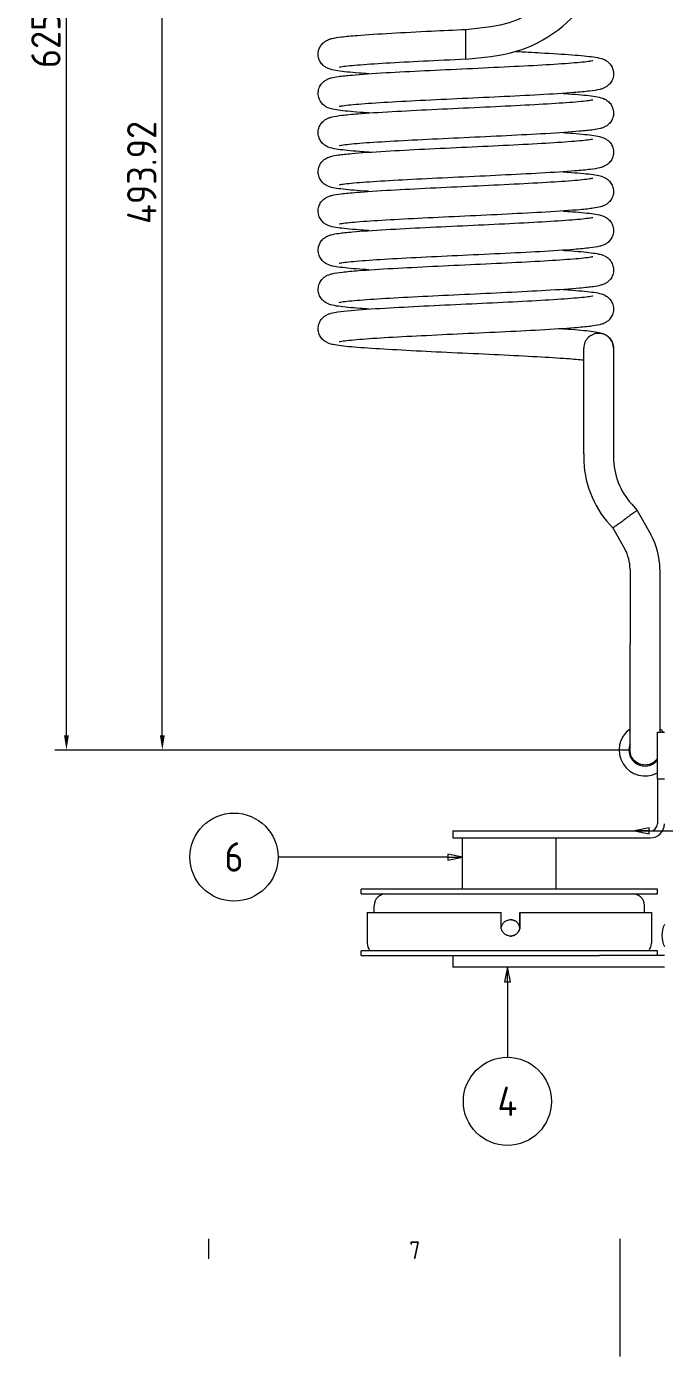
# Model space of a CAD drawing. Header units: millimetres. Extents: x 0 to 2102, y 0 to 1485.
# Drawn here: x 799 to 1070, y 0 to 566 of the extents above; entities that cross this region are included whole.
import ezdxf

# ---------------------------------------------------------------- set-up
doc = ezdxf.new("R2010")
doc.units = ezdxf.units.MM
doc.header["$LTSCALE"] = 2.5
doc.layers.get('0').update_dxf_attribs({"color": 3, "lineweight": 5})
for name, color, linetype, lineweight in [('가시적인 것(ISO)', 3, 'Continuous', 5), ('가시적인 좁은 것(ISO)', 3, 'Continuous', 5), ('경계(ISO)', 7, 'Continuous', 5), ('기호(ISO)', 5, 'Continuous', 5), ('치수(ISO)', 2, 'Continuous', 5)]:
    doc.layers.add(name, color=color, linetype=linetype, lineweight=lineweight)
doc.styles.add('문자 텍스트_PSTEK_POSCO', font='isocp.shx')
doc.styles.add('부품번호텍스트_PSTEK_POSCO', font='isocp.shx')
doc.styles.add('치수 텍스트_PSTEK_POSCO', font='isocp.shx')
doc.dimstyles.new('치수_PSTEK_POSCO', dxfattribs={"dimscale": 2.5, "dimtxt": 5, "dimasz": 2.5, "dimexe": 2, "dimexo": 2.5, "dimgap": 1, "dimtad": 1, "dimrnd": 1e-08, "dimdsep": 46, "dimtxsty": '치수 텍스트_PSTEK_POSCO', "dimcen": 0.09, "dimdle": 10, "dimclrd": 7, "dimclre": 7, "dimclrt": 2, "dimadec": 1, "dimazin": 2, "dimtfac": 1, "dimtmove": 0, "dimatfit": 3, "dimfxl": 0, "dimtolj": 1, "dimlwd": -1, "dimlwe": -1, "dimarcsym": 0})

# ---------------------------------------------------------------- blocks, each defined once
blk = doc.blocks.new('경계 Default Border')
at = {"layer": '경계(ISO)'}
blk.add_line((350.42, 20), (350.42, 16.6), dxfattribs=at)
at = {"layer": '경계(ISO)', "flags": 128}
blk.add_lwpolyline([(420.5, 0), (420.5, 20)], dxfattribs=at)
at = {"layer": '경계(ISO)', "color": 2, "insert": (384.6, 16.59), "char_height": 3, "attachment_point": 7, "style": '문자 텍스트_PSTEK_POSCO'}
blk.add_mtext('7', dxfattribs=at)
blk = doc.blocks.new('*D29')
at = {"layer": 'Defpoints', "color": 0}
for p in [(856.38, 752.09), (969.57, 752.09), (1061.79, 258.17)]:
    blk.add_point(p, dxfattribs=at)
at = {"layer": '치수(ISO)', "color": 7}
for p, q in [((963.32, 752.09), (851.38, 752.09)), ((856.38, 264.42), (856.38, 745.84)), ((1055.54, 258.17), (851.38, 258.17))]:
    blk.add_line(p, q, dxfattribs=at)
for points in [[(855.34, 745.84), (857.42, 745.84), (856.38, 752.09)], [(855.34, 264.42), (857.42, 264.42), (856.38, 258.17)]]:
    blk.add_solid(points, dxfattribs=at)
at = {"layer": '치수(ISO)', "color": 2, "insert": (847.63, 482.21), "char_height": 12.5, "attachment_point": 4, "rotation": 90, "style": '치수 텍스트_PSTEK_POSCO'}
blk.add_mtext('\\A1;493.92', dxfattribs=at)
blk = doc.blocks.new('품번기호6')
at = {"layer": '기호(ISO)', "color": 7}
for p, q in [((401.3, 66.31), (400.8, 63.81)), ((401.3, 63.81), (401.3, 66.31)), ((401.8, 63.81), (401.3, 66.31)), ((400.8, 63.81), (401.8, 63.81)), ((401.3, 63.81), (401.3, 50.94))]:
    blk.add_line(p, q, dxfattribs=at)
at = {"layer": '기호(ISO)', "color": 7, "flags": 128}
blk.add_lwpolyline([(401.8, 63.81), (401.3, 66.31)], dxfattribs=at)
at = {"layer": '기호(ISO)'}
blk.add_circle((401.3, 43.44), 7.5, dxfattribs=at)
at = {"layer": '기호(ISO)', "color": 7}
blk.add_solid([(401.8, 63.81), (401.3, 66.31), (400.8, 63.81), (401.8, 63.81)], dxfattribs=at)
at = {"layer": '기호(ISO)', "color": 7, "insert": (401.3, 43.44), "char_height": 5, "attachment_point": 5, "style": '부품번호텍스트_PSTEK_POSCO'}
blk.add_mtext('4', dxfattribs=at)
blk = doc.blocks.new('품번기호8')
at = {"layer": '기호(ISO)', "color": 7}
for p, q in [((391.13, 85.04), (362.25, 85.04)), ((393.63, 85.04), (391.13, 85.54)), ((391.13, 85.54), (391.13, 84.54)), ((391.13, 85.04), (393.63, 85.04)), ((391.13, 84.54), (393.63, 85.04))]:
    blk.add_line(p, q, dxfattribs=at)
at = {"layer": '기호(ISO)', "color": 7, "flags": 128}
blk.add_lwpolyline([(391.13, 84.54), (393.63, 85.04)], dxfattribs=at)
at = {"layer": '기호(ISO)'}
blk.add_circle((354.75, 85.04), 7.5, dxfattribs=at)
at = {"layer": '기호(ISO)', "color": 7}
blk.add_solid([(391.13, 84.54), (393.63, 85.04), (391.13, 85.54), (391.13, 84.54)], dxfattribs=at)
at = {"layer": '기호(ISO)', "color": 7, "insert": (354.75, 85.07), "char_height": 5, "attachment_point": 5, "style": '부품번호텍스트_PSTEK_POSCO'}
blk.add_mtext('6', dxfattribs=at)
blk = doc.blocks.new('품번기호9')
at = {"layer": '기호(ISO)', "color": 7}
for p, q in [((425.41, 90.01), (422.91, 89.51)), ((425.41, 89.51), (422.91, 89.51)), ((422.91, 89.51), (425.41, 89.01)), ((425.41, 89.01), (425.41, 90.01)), ((425.41, 89.51), (456.49, 89.51))]:
    blk.add_line(p, q, dxfattribs=at)
at = {"layer": '기호(ISO)', "color": 7, "flags": 128}
blk.add_lwpolyline([(425.41, 90.01), (422.91, 89.51)], dxfattribs=at)
at = {"layer": '기호(ISO)'}
blk.add_circle((463.99, 89.51), 7.5, dxfattribs=at)
at = {"layer": '기호(ISO)', "color": 7}
blk.add_solid([(425.41, 90.01), (422.91, 89.51), (425.41, 89.01), (425.41, 90.01)], dxfattribs=at)
at = {"layer": '기호(ISO)', "color": 7, "insert": (463.99, 89.51), "char_height": 5, "attachment_point": 5, "style": '부품번호텍스트_PSTEK_POSCO'}
blk.add_mtext('7', dxfattribs=at)
blk = doc.blocks.new('*D48')
at = {"layer": 'Defpoints', "color": 0}
for p in [(815.57, 884.09), (1029.57, 884.09), (1061.8, 258.17)]:
    blk.add_point(p, dxfattribs=at)
at = {"layer": '치수(ISO)', "color": 7}
for p, q in [((1023.32, 884.09), (810.57, 884.09)), ((815.57, 264.42), (815.57, 877.84)), ((1055.55, 258.17), (810.57, 258.17))]:
    blk.add_line(p, q, dxfattribs=at)
for points in [[(814.53, 877.84), (816.61, 877.84), (815.57, 884.09)], [(814.53, 264.42), (816.61, 264.42), (815.57, 258.17)]]:
    blk.add_solid(points, dxfattribs=at)
at = {"layer": '치수(ISO)', "color": 2, "insert": (806.82, 548.6), "char_height": 12.5, "attachment_point": 4, "rotation": 90, "style": '치수 텍스트_PSTEK_POSCO'}
blk.add_mtext('\\A1;625.93', dxfattribs=at)

msp = doc.modelspace()

# ---------------------------------------------------------------- linework, layer by layer
at = {"layer": '가시적인 것(ISO)'}
for p, q in [((985.5672, 565.0408), (996.2041, 566.2477)), ((985.5672, 558.6908), (985.5672, 565.0408)), ((985.5672, 552.3408), (985.5672, 558.6908)), ((985.5672, 552.3408), (996.2041, 553.5477)), ((1035.7172, 384.2658), (1035.7172, 429.2658)), ((1048.4172, 429.2658), (1048.4172, 384.2658)), ((1035.7172, 384.2658), (1035.7172, 382.9358)), ((1048.4172, 384.2658), (1048.4172, 382.9358)), ((1056.1465, 362.8357), (1058.4726, 360.2584)), ((1058.4726, 360.2584), (1064.2887, 349.9271)), ((1046.7185, 354.3267), (1048.0986, 352.7976)), ((1048.0986, 352.7976), (1053.2219, 343.6969)), ((1055.4466, 335.2102), (1055.4466, 303.1658)), ((1068.1466, 335.2102), (1068.1466, 303.1658)), ((1055.4466, 258.1658), (1055.4466, 303.1658)), ((1068.1466, 303.1658), (1068.1466, 265.7648)), ((1067.0668, 265.7648), (1070.0668, 265.7648)), ((1067.0668, 245.7648), (1067.0668, 265.7648)), ((1070.0668, 245.7648), (1067.0668, 245.7648)), ((1067.0668, 245.7648), (1067.0668, 226.7648)), ((980.0668, 223.7648), (1064.0668, 223.7648)), ((980.0668, 223.7648), (980.0668, 220.7648)), ((980.0668, 220.7648), (1064.0668, 220.7648)), ((984.0668, 198.9867), (984.0668, 220.7648)), ((1024.0668, 198.9867), (1024.0668, 220.7648)), ((1067.0668, 198.9867), (941.0668, 198.9867)), ((941.0668, 196.9867), (941.0668, 198.9867)), ((1067.0668, 196.9867), (1067.0668, 198.9867)), ((941.0668, 196.9867), (1067.0668, 196.9867)), ((943.5668, 188.9867), (1000.5783, 188.9867)), ((943.5668, 188.9867), (943.5668, 175.9867)), ((946.5668, 188.9867), (946.5668, 191.9867)), ((1000.5783, 182.9867), (1000.5783, 188.9867)), ((1008.5611, 182.9867), (1008.5611, 188.9867)), ((1008.5611, 188.9867), (1008.578, 188.9867)), ((1008.578, 188.9867), (1008.578, 182.9867)), ((1008.578, 188.9867), (1064.5668, 188.9867)), ((1061.5668, 188.9867), (1061.5668, 191.9867)), ((1064.5668, 188.9867), (1064.5668, 175.9867)), ((1067.0668, 172.7648), (941.0668, 172.7648)), ((941.0668, 170.7648), (941.0668, 172.7648)), ((941.0668, 170.7648), (1042.3944, 170.7648)), ((980.0668, 170.7648), (980.0668, 165.7648)), ((1070.0668, 170.7648), (1042.3944, 170.7648)), ((1067.0668, 170.7648), (1067.0668, 172.7648)), ((1070.0668, 165.7648), (980.0668, 165.7648))]:
    msp.add_line(p, q, dxfattribs=at)
for centre, radius, start, end in [((990.5672, 609.579), 43.6963, 277.411947, 0.938736), ((990.5672, 609.579), 56.3141, 275.744821, 359.27161), ((1078.4172, 382.9358), 42.7, 180, 222.067373), ((1078.4172, 382.9358), 30, 180, 222.067373), ((1038.1466, 335.2102), 30, 0, 29.377723), ((1038.1466, 335.2102), 17.3, 0, 29.377723), ((1061.7925, 258.1679), 11, 125.232909, 298.651843), ((1061.7925, 258.1679), 11, 43.679907, 54.715004), ((1064.0668, 226.7648), 6, 270, 0), ((1064.0668, 226.7648), 3, 270, 0), ((951.5668, 191.9867), 5, 90, 180), ((1056.5668, 191.9867), 5, 0, 90), ((1080.0211, 179.2648), 11, 154.813892, 205.186108), ((948.5668, 175.9867), 5, 180, 220.118205), ((1059.5668, 175.9867), 5, 319.881795, 0)]:
    msp.add_arc(centre, radius, start, end, dxfattribs=at)
for points, knots in [([(944.2098, 546.1658), (942.7627, 546.2645), (941.3974, 546.3633), (936.3519, 546.755), (933.3508, 547.0462), (929.9011, 547.5526), (928.9498, 547.7071), (927.2822, 548.2263), (926.6482, 548.434), (925.3947, 549.2343), (924.9377, 549.5863), (924.0809, 550.492), (923.677, 551.0536), (923.0738, 552.2916), (922.8634, 552.9781), (922.677, 554.4018), (922.708, 555.1567), (923.013, 556.5819), (923.2915, 557.2687), (924.0053, 558.453), (924.4471, 558.9643), (925.3077, 559.741), (925.7294, 560.0253), (926.5009, 560.4672), (926.851, 560.6213), (927.6727, 560.9425), (928.0956, 561.0619), (929.7638, 561.4815), (931.0387, 561.6663), (934.5271, 562.0905), (936.7734, 562.3029), (943.4081, 562.8325), (948.4048, 563.1525), (959.1259, 563.7576), (964.8893, 564.0509), (975.6244, 564.5732), (980.6184, 564.808), (985.5672, 565.0408)], [272.59363718, 272.59363718, 272.59363718, 272.59363718, 273.21638801, 273.21638801, 275.06561937, 275.06561937, 276.08009072, 276.08009072, 276.57081721, 276.57081721, 276.80577999, 276.80577999, 277.03948939, 277.03948939, 277.26860886, 277.26860886, 277.5063779, 277.5063779, 277.74445385, 277.74445385, 277.98061729, 277.98061729, 278.20669567, 278.20669567, 278.45247163, 278.45247163, 278.85515648, 278.85515648, 280.06163897, 280.06163897, 281.38913862, 281.38913862, 283.39854819, 283.39854819, 285.24642623, 285.24642623, 286.7327276, 286.7327276, 286.7327276, 286.7327276]), ([(1006.8361, 555.6661), (1010.5326, 555.4788), (1014.0856, 555.291), (1022.4193, 554.8191), (1026.9717, 554.5299), (1034.5329, 553.9491), (1037.5774, 553.6575), (1041.1088, 553.1515), (1042.0939, 552.9937), (1043.7992, 552.4761), (1044.4588, 552.2701), (1045.7734, 551.4235), (1046.2421, 551.0574), (1047.1013, 550.1283), (1047.4975, 549.5628), (1048.0869, 548.3173), (1048.2897, 547.6257), (1048.4584, 546.1972), (1048.4177, 545.4427), (1048.0949, 544.0225), (1047.8082, 543.3404), (1047.0832, 542.1691), (1046.6384, 541.6661), (1045.7787, 540.905), (1045.3605, 540.628), (1044.592, 540.1943), (1044.2424, 540.0428), (1043.4113, 539.7225), (1042.9805, 539.6032), (1041.2688, 539.1811), (1039.9374, 538.9916), (1036.3314, 538.5633), (1034.0416, 538.3505), (1027.3341, 537.8226), (1022.3238, 537.5046), (1011.5803, 536.9016), (1005.8001, 536.6085), (993.9754, 536.0344), (987.7886, 535.7459), (975.7506, 535.1781), (969.7468, 534.8915), (958.6716, 534.3272), (953.4558, 534.0422), (944.4833, 533.4836), (940.5958, 533.2018), (934.7379, 532.664), (932.5401, 532.3635), (931.6655, 532.1788), (931.6163, 532.1657), (931.5835, 532.157)], [20.41342176, 20.41342176, 20.41342176, 20.41342176, 21.60195359, 21.60195359, 23.42153653, 23.42153653, 25.26949321, 25.26949321, 26.30814237, 26.30814237, 26.82645513, 26.82645513, 27.06633128, 27.06633128, 27.29879884, 27.29879884, 27.52847696, 27.52847696, 27.76631557, 27.76631557, 28.00438238, 28.00438238, 28.24032578, 28.24032578, 28.46611393, 28.46611393, 28.71436173, 28.71436173, 29.12847375, 29.12847375, 30.3695629, 30.3695629, 31.70023521, 31.70023521, 33.69788247, 33.69788247, 35.54434177, 35.54434177, 37.36265538, 37.36265538, 39.16939127, 39.16939127, 40.96645034, 40.96645034, 42.74819469, 42.74819469, 44.48692278, 44.48692278, 44.80346204, 44.80346204, 44.80346204, 44.80346204]), ([(944.2088, 529.4658), (943.4406, 529.5182), (942.6963, 529.5705), (937.982, 529.9138), (934.7111, 530.2061), (930.9643, 530.6831), (929.8989, 530.8462), (928.1943, 531.2325), (927.5379, 531.3731), (926.2329, 532.0114), (925.8904, 532.2019), (925.2612, 532.647), (924.9859, 532.869), (924.2805, 533.5515), (923.8544, 534.0859), (923.1985, 535.2784), (922.9552, 535.9434), (922.6935, 537.3442), (922.6824, 538.0982), (922.9089, 539.541), (923.1505, 540.2465), (923.811, 541.4842), (924.2369, 542.0304), (925.0967, 542.8765), (925.5326, 543.1941), (926.3192, 543.6753), (926.6743, 543.8421), (927.4633, 544.1704), (927.858, 544.2911), (929.245, 544.6698), (930.1956, 544.8275), (932.9393, 545.2167), (934.8614, 545.4213), (940.9838, 545.9628), (945.9482, 546.2999), (956.6099, 546.9235), (962.271, 547.2185), (973.9511, 547.795), (980.1063, 548.0839), (992.1902, 548.6524), (998.2714, 548.9394), (1009.603, 549.5043), (1015.0003, 549.7896), (1024.4222, 550.3497), (1028.5794, 550.6323), (1035.0586, 551.1767), (1037.5527, 551.4616), (1039.2506, 551.7512), (1039.4308, 551.7953), (1039.551, 551.8247)], [235.61153097, 235.61153097, 235.61153097, 235.61153097, 235.94267729, 235.94267729, 237.78455375, 237.78455375, 238.76143546, 238.76143546, 239.43797348, 239.43797348, 239.64281433, 239.64281433, 239.78834605, 239.78834605, 240.02328478, 240.02328478, 240.25052074, 240.25052074, 240.48781661, 240.48781661, 240.72592737, 240.72592737, 240.96285864, 240.96285864, 241.19054944, 241.19054944, 241.42751243, 241.42751243, 241.78717953, 241.78717953, 242.74266559, 242.74266559, 244.01487351, 244.01487351, 246.12926861, 246.12926861, 247.98762261, 247.98762261, 249.80882195, 249.80882195, 251.61727121, 251.61727121, 253.4161927, 253.4161927, 255.20160276, 255.20160276, 256.95245801, 256.95245801, 257.57070532, 257.57070532, 257.57070532, 257.57070532]), ([(985.5672, 552.3408), (979.4532, 552.0532), (973.2649, 551.7617), (961.8254, 551.1926), (956.4136, 550.9074), (946.9495, 550.3473), (942.7652, 550.0647), (936.2238, 549.5197), (933.6979, 549.2355), (931.9129, 548.937), (931.7152, 548.889), (931.5835, 548.857)], [0, 0, 0, 0, 1.83626208, 1.83626208, 3.63444707, 3.63444707, 5.42023029, 5.42023029, 7.17217685, 7.17217685, 7.82206478, 7.82206478, 7.82206478, 7.82206478]), ([(944.2098, 512.7658), (942.8214, 512.8605), (941.5086, 512.9552), (936.4884, 513.3427), (933.4634, 513.6341), (929.9692, 514.1403), (928.9996, 514.2966), (927.3115, 514.8148), (926.6634, 515.0217), (925.3766, 515.8472), (924.9131, 516.2068), (924.0548, 517.1254), (923.6551, 517.6891), (923.0594, 518.9312), (922.8531, 519.6205), (922.6763, 521.0468), (922.7126, 521.8016), (923.0273, 523.224), (923.3103, 523.9083), (924.0303, 525.0856), (924.4737, 525.5923), (925.3339, 526.3605), (925.7537, 526.6409), (926.5235, 527.0783), (926.8733, 527.2309), (927.7, 527.5516), (928.1272, 527.6709), (929.8186, 528.0918), (931.1237, 528.2792), (934.6761, 528.7056), (936.9473, 528.9184), (943.6234, 529.4471), (948.6275, 529.7661), (959.3608, 530.37), (965.1334, 530.6632), (976.9495, 531.2374), (983.1348, 531.5259), (995.1769, 532.0937), (1001.1864, 532.3804), (1012.2794, 532.9447), (1017.5075, 533.2297), (1026.5102, 533.7885), (1030.4156, 534.0703), (1036.3149, 534.6086), (1038.531, 534.9074), (1039.4587, 535.1003), (1039.514, 535.1149), (1039.551, 535.1247)], [198.63190972, 198.63190972, 198.63190972, 198.63190972, 199.22941597, 199.22941597, 201.07794264, 201.07794264, 202.1056735, 202.1056735, 202.61147046, 202.61147046, 202.84916467, 202.84916467, 203.08219028, 203.08219028, 203.31161417, 203.31161417, 203.54942237, 203.54942237, 203.78749344, 203.78749344, 204.02353913, 204.02353913, 204.24945475, 204.24945475, 204.49655553, 204.49655553, 204.9053876, 204.9053876, 206.13048169, 206.13048169, 207.46039049, 207.46039049, 209.4632658, 209.4632658, 211.31035463, 211.31035463, 213.12884481, 213.12884481, 214.93569021, 214.93569021, 216.73287463, 216.73287463, 218.51487708, 218.51487708, 220.25448473, 220.25448473, 220.59073739, 220.59073739, 220.59073739, 220.59073739]), ([(1026.9256, 537.8159), (1027.7127, 537.7622), (1028.4747, 537.7086), (1033.1994, 537.364), (1036.4629, 537.0717), (1040.2007, 536.5941), (1041.263, 536.431), (1042.9635, 536.0427), (1043.619, 535.9013), (1044.921, 535.2596), (1045.2611, 535.069), (1045.8853, 534.6252), (1046.1587, 534.4037), (1046.8614, 533.7214), (1047.2864, 533.1864), (1047.9404, 531.9928), (1048.1826, 531.327), (1048.4418, 529.9253), (1048.4515, 529.1712), (1048.2223, 527.7289), (1047.9793, 527.024), (1047.3169, 525.7881), (1046.8904, 525.243), (1046.0305, 524.3993), (1045.595, 524.0829), (1044.809, 523.6032), (1044.4541, 523.4368), (1043.6641, 523.1088), (1043.2687, 522.9882), (1041.8734, 522.6083), (1040.9139, 522.4498), (1038.1481, 522.0595), (1036.2145, 521.8545), (1030.0747, 521.3134), (1025.1112, 520.977), (1014.4508, 520.3542), (1008.7867, 520.0592), (997.1027, 519.4829), (990.9464, 519.1939), (978.8632, 518.6254), (972.7838, 518.3385), (961.4581, 517.7736), (956.0653, 517.4883), (946.6542, 516.9282), (942.5037, 516.6457), (936.0399, 516.1014), (933.5535, 515.8163), (931.8769, 515.529), (931.7008, 515.4858), (931.5835, 515.457)], [59.82437418, 59.82437418, 59.82437418, 59.82437418, 60.16362241, 60.16362241, 62.00568219, 62.00568219, 62.98331383, 62.98331383, 63.65552014, 63.65552014, 63.8581301, 63.8581301, 64.00259361, 64.00259361, 64.23730554, 64.23730554, 64.46461885, 64.46461885, 64.70193386, 64.70193386, 64.94004363, 64.94004363, 65.1769533, 65.1769533, 65.40458181, 65.40458181, 65.6417979, 65.6417979, 66.00277706, 66.00277706, 66.96577524, 66.96577524, 68.24074187, 68.24074187, 70.35069957, 70.35069957, 72.20867511, 72.20867511, 74.02979702, 74.02979702, 75.83820208, 75.83820208, 77.63707807, 77.63707807, 79.42240288, 79.42240288, 81.1729864, 81.1729864, 81.78348381, 81.78348381, 81.78348381, 81.78348381]), ([(1026.9246, 521.1159), (1028.3998, 521.0153), (1029.7901, 520.9146), (1034.8475, 520.5208), (1037.8371, 520.2297), (1041.2658, 519.7232), (1042.2085, 519.5695), (1043.8664, 519.0499), (1044.4937, 518.8418), (1045.7313, 518.0532), (1046.1851, 517.7049), (1047.0412, 516.8054), (1047.447, 516.2447), (1048.0537, 515.0087), (1048.2661, 514.3235), (1048.457, 512.9011), (1048.4285, 512.1461), (1048.1281, 510.7197), (1047.8517, 510.0318), (1047.1409, 508.8441), (1046.6998, 508.3307), (1045.8391, 507.5499), (1045.4165, 507.2638), (1044.6442, 506.8197), (1044.2938, 506.665), (1043.4745, 506.3434), (1043.0535, 506.224), (1041.3973, 505.8054), (1040.1377, 505.6218), (1036.6824, 505.1989), (1034.4493, 504.9867), (1027.8365, 504.4567), (1022.8434, 504.1361), (1012.1283, 503.5304), (1006.3697, 503.237), (994.5699, 502.6625), (988.3875, 502.374), (976.3382, 501.806), (970.3186, 501.5193), (959.1933, 500.9549), (953.9427, 500.6699), (944.8848, 500.111), (940.9465, 499.829), (934.9715, 499.2899), (932.7212, 498.9938), (931.7053, 498.7884), (931.5956, 498.7603), (931.5838, 498.757), (931.5836, 498.757), (931.5835, 498.757)], [96.80645944, 96.80645944, 96.80645944, 96.80645944, 97.4412829, 97.4412829, 99.29085631, 99.29085631, 100.29898517, 100.29898517, 100.78256356, 100.78256356, 101.01618608, 101.01618608, 101.2502228, 101.2502228, 101.47919908, 101.47919908, 101.71694859, 101.71694859, 101.95502676, 101.95502676, 102.19124391, 102.19124391, 102.41740262, 102.41740262, 102.66257241, 102.66257241, 103.06242507, 103.06242507, 104.25903113, 104.25903113, 105.58497749, 105.58497749, 107.5978416, 107.5978416, 109.44613242, 109.44613242, 111.26495106, 111.26495106, 113.07199839, 113.07199839, 114.8694116, 114.8694116, 116.65188091, 116.65188091, 118.39307119, 118.39307119, 118.7464191, 118.7464191, 118.76557757, 118.76557757, 118.76557757, 118.76557757]), ([(944.2089, 496.0658), (943.4874, 496.115), (942.787, 496.1641), (938.0985, 496.5041), (934.8095, 496.7964), (931.0404, 497.2719), (929.9672, 497.4349), (928.252, 497.8167), (927.5928, 497.9555), (926.2802, 498.5857), (925.9316, 498.7761), (925.2898, 499.2246), (925.0096, 499.4482), (924.2976, 500.1318), (923.8689, 500.665), (923.2086, 501.855), (922.9629, 502.5182), (922.6956, 503.9168), (922.6812, 504.6706), (922.9016, 506.1145), (923.1404, 506.8214), (923.7965, 508.0629), (924.221, 508.6117), (925.0803, 509.4632), (925.5172, 509.7835), (926.3051, 510.2679), (926.6607, 510.4359), (927.4478, 510.7649), (927.8407, 510.8857), (929.2095, 511.2617), (930.1406, 511.4178), (932.8362, 511.8045), (934.7325, 512.0082), (940.8163, 512.5507), (945.7837, 512.8895), (956.4492, 513.5148), (962.1036, 513.81), (973.7752, 514.3866), (979.9282, 514.6756), (992.0135, 515.2441), (998.0984, 515.5311), (1009.4431, 516.096), (1014.8498, 516.3814), (1024.2956, 516.9415), (1028.4672, 517.2241), (1034.9797, 517.7688), (1037.4908, 518.0533), (1039.2352, 518.3478), (1039.4247, 518.3939), (1039.551, 518.4247)], [161.64975801, 161.64975801, 161.64975801, 161.64975801, 161.96083154, 161.96083154, 163.80225852, 163.80225852, 164.77732369, 164.77732369, 165.46460916, 165.46460916, 165.67515397, 165.67515397, 165.82338265, 165.82338265, 166.05888079, 166.05888079, 166.28594056, 166.28594056, 166.52319266, 166.52319266, 166.76130559, 166.76130559, 166.99828416, 166.99828416, 167.22611602, 167.22611602, 167.46252307, 167.46252307, 167.81928478, 167.81928478, 168.75824808, 168.75824808, 170.02418175, 170.02418175, 172.14873842, 172.14873842, 174.00793869, 174.00793869, 175.82930774, 175.82930774, 177.63785366, 177.63785366, 179.43687419, 179.43687419, 181.22246905, 181.22246905, 182.97391141, 182.97391141, 183.60907119, 183.60907119, 183.60907119, 183.60907119]), ([(1026.9255, 504.4159), (1027.6632, 504.3656), (1028.3788, 504.3153), (1033.0763, 503.9742), (1036.359, 503.6819), (1040.1204, 503.2059), (1041.1909, 503.0429), (1042.9023, 502.6596), (1043.5605, 502.5202), (1044.8704, 501.8872), (1045.2169, 501.6968), (1045.8543, 501.2495), (1046.1328, 501.0265), (1046.8425, 500.3433), (1047.2703, 499.8098), (1047.9292, 498.619), (1048.1741, 497.9552), (1048.4395, 496.5558), (1048.4528, 495.802), (1048.2304, 494.3584), (1047.9907, 493.652), (1047.3331, 492.4118), (1046.9082, 491.8638), (1046.0487, 491.0141), (1045.6121, 490.6947), (1044.8247, 490.2113), (1044.4692, 490.0437), (1043.6815, 489.715), (1043.2881, 489.5942), (1041.9133, 489.2173), (1040.9758, 489.0607), (1038.2645, 488.6732), (1036.3598, 488.4692), (1030.2633, 487.9271), (1025.2971, 487.5888), (1014.6329, 486.9641), (1008.9764, 486.6689), (997.302, 486.0924), (991.1483, 485.8034), (979.0634, 485.2349), (972.9798, 484.9479), (961.6393, 484.383), (956.2356, 484.0976), (946.7976, 483.5375), (942.6306, 483.2549), (936.129, 482.7103), (933.6234, 482.4257), (931.8941, 482.1328), (931.7077, 482.0873), (931.5835, 482.057)], [133.78617237, 133.78617237, 133.78617237, 133.78617237, 134.10419366, 134.10419366, 135.94577547, 135.94577547, 136.92146282, 136.92146282, 137.60502586, 137.60502586, 137.8135679, 137.8135679, 137.96085518, 137.96085518, 138.19616043, 138.19616043, 138.42327874, 138.42327874, 138.6605454, 138.6605454, 138.89865762, 138.89865762, 139.13562077, 139.13562077, 139.36340594, 139.36340594, 139.59999443, 139.59999443, 139.95770797, 139.95770797, 140.90206722, 140.90206722, 142.17008074, 142.17008074, 144.29125645, 144.29125645, 146.15017828, 146.15017828, 147.97149202, 147.97149202, 149.78000648, 149.78000648, 151.57899483, 151.57899483, 153.36452976, 153.36452976, 155.11578202, 155.11578202, 155.74544055, 155.74544055, 155.74544055, 155.74544055]), ([(944.2099, 479.3658), (942.6975, 479.4689), (941.2742, 479.5722), (936.2012, 479.9686), (933.2268, 480.2596), (929.8258, 480.7664), (928.8943, 480.9189), (927.2491, 481.4393), (926.6307, 481.6476), (925.4138, 482.421), (924.9643, 482.7645), (924.1094, 483.6559), (923.701, 484.2153), (923.0898, 485.4487), (922.8748, 486.1322), (922.6781, 487.5529), (922.7033, 488.308), (922.9977, 489.7359), (923.2713, 490.4254), (923.9783, 491.6173), (924.4182, 492.1335), (925.2792, 492.9196), (925.7029, 493.2082), (926.4762, 493.6551), (926.8269, 493.8107), (927.6433, 494.1327), (928.0618, 494.2521), (929.6927, 494.6671), (930.9216, 494.8482), (934.3112, 495.2682), (936.5218, 495.4802), (943.0975, 496.0113), (948.0848, 496.333), (958.7901, 496.9399), (964.5402, 497.2334), (976.3299, 497.808), (982.5103, 498.0966), (994.5638, 498.6646), (1000.5894, 498.9514), (1011.7341, 499.5158), (1016.9983, 499.8009), (1026.0897, 500.3599), (1030.0479, 500.6419), (1036.069, 501.1816), (1038.3403, 501.4761), (1039.4054, 501.688), (1039.5248, 501.7176), (1039.5497, 501.7244), (1039.5504, 501.7246), (1039.551, 501.7247)], [124.67003369, 124.67003369, 124.67003369, 124.67003369, 125.32084148, 125.32084148, 127.17087285, 127.17087285, 128.1706031, 128.1706031, 128.64478481, 128.64478481, 128.87659772, 128.87659772, 129.11106615, 129.11106615, 129.33985585, 129.33985585, 129.57757876, 129.57757876, 129.81565977, 129.81565977, 130.05194541, 130.05194541, 130.27821236, 130.27821236, 130.52260753, 130.52260753, 130.91882119, 130.91882119, 132.0930626, 132.0930626, 133.4173817, 133.4173817, 135.43696418, 135.43696418, 137.2860126, 137.2860126, 139.10503427, 139.10503427, 140.9122052, 140.9122052, 142.70975697, 142.70975697, 144.49250636, 144.49250636, 146.23464056, 146.23464056, 146.59058892, 146.59058892, 146.62923796, 146.62923796, 146.62923796, 146.62923796]), ([(1026.9246, 487.7159), (1028.3317, 487.6199), (1029.6613, 487.5239), (1034.6896, 487.1351), (1037.707, 486.8437), (1041.187, 486.3375), (1042.1507, 486.1818), (1043.8322, 485.6632), (1044.4758, 485.456), (1045.752, 484.6387), (1046.2134, 484.2815), (1047.0713, 483.3671), (1047.4723, 482.804), (1048.0704, 481.5632), (1048.278, 480.8748), (1048.4579, 479.4493), (1048.4233, 478.6945), (1048.1117, 477.2712), (1047.8302, 476.5861), (1047.1122, 475.4065), (1046.6692, 474.8983), (1045.8089, 474.1274), (1045.3885, 473.8458), (1044.6182, 473.407), (1044.2682, 473.2539), (1043.4432, 472.933), (1043.0174, 472.8137), (1041.3335, 472.3932), (1040.0382, 472.2067), (1036.5064, 471.7809), (1034.2429, 471.5683), (1027.5797, 471.0392), (1022.5779, 470.7199), (1011.8485, 470.1156), (1006.0788, 469.8224), (994.2662, 469.2482), (988.0815, 468.9596), (976.0378, 468.3918), (970.0262, 468.1051), (958.9263, 467.5408), (953.6934, 467.2557), (944.679, 466.697), (940.7667, 466.4151), (934.8513, 465.8767), (932.6281, 465.5784), (931.6799, 465.3825), (931.622, 465.3672), (931.5835, 465.357)], [170.7683091, 170.7683091, 170.7683091, 170.7683091, 171.37386379, 171.37386379, 173.22261359, 173.22261359, 174.24611756, 174.24611756, 174.74709326, 174.74709326, 174.98392682, 174.98392682, 175.21717, 175.21717, 175.44649622, 175.44649622, 175.6842922, 175.6842922, 175.92236486, 175.92236486, 176.15844887, 176.15844887, 176.38441552, 176.38441552, 176.63108566, 176.63108566, 177.03792562, 177.03792562, 178.25698702, 178.25698702, 179.58629908, 179.58629908, 181.59123703, 181.59123703, 183.4385747, 183.4385747, 185.25713379, 185.25713379, 187.06402174, 187.06402174, 188.86125462, 188.86125462, 190.64335642, 190.64335642, 192.38330178, 192.38330178, 192.72720701, 192.72720701, 192.72720701, 192.72720701]), ([(944.2087, 462.6658), (943.3992, 462.721), (942.6162, 462.7762), (937.8794, 463.1224), (934.6247, 463.4146), (930.8975, 463.8929), (929.8389, 464.0561), (928.1429, 464.4468), (927.4884, 464.5892), (926.1899, 465.2351), (925.8527, 465.4259), (925.2342, 465.8682), (924.9631, 466.0892), (924.2635, 466.7712), (923.8399, 467.307), (923.1884, 468.5021), (922.9475, 469.1689), (922.6915, 470.5718), (922.6836, 471.326), (922.9163, 472.7676), (923.1608, 473.4718), (923.8257, 474.7055), (924.253, 475.2491), (925.1131, 476.0898), (925.548, 476.4047), (926.3333, 476.8826), (926.6879, 477.0484), (927.479, 477.376), (927.8755, 477.4965), (929.2814, 477.878), (930.2524, 478.0375), (933.0463, 478.4292), (934.9945, 478.6347), (941.1565, 479.1752), (946.119, 479.5107), (956.7784, 480.1326), (962.4464, 480.4275), (974.1353, 481.0038), (980.2929, 481.2927), (992.3752, 481.8612), (998.4524, 482.1481), (1009.7702, 482.713), (1015.1575, 482.9983), (1024.5544, 483.5583), (1028.6964, 483.8408), (1035.1406, 484.3849), (1037.617, 484.6703), (1039.2663, 484.9547), (1039.4371, 484.9967), (1039.551, 485.0247)], [87.68797602, 87.68797602, 87.68797602, 87.68797602, 88.03684927, 88.03684927, 89.87912825, 89.87912825, 90.85766366, 90.85766366, 91.52472892, 91.52472892, 91.72474217, 91.72474217, 91.86795265, 91.86795265, 92.10239551, 92.10239551, 92.32980552, 92.32980552, 92.56714431, 92.56714431, 92.80525282, 92.80525282, 93.04213483, 93.04213483, 93.26968532, 93.26968532, 93.50722523, 93.50722523, 93.86987381, 93.86987381, 94.84247499, 94.84247499, 96.12088068, 96.12088068, 98.22532405, 98.22532405, 100.08282166, 100.08282166, 101.90384444, 101.90384444, 103.71219279, 103.71219279, 105.51101022, 105.51101022, 107.29622502, 107.29622502, 109.04645706, 109.04645706, 109.64700098, 109.64700098, 109.64700098, 109.64700098]), ([(1026.9256, 471.0159), (1027.6869, 470.964), (1028.4248, 470.9121), (1033.1353, 470.5693), (1036.4089, 470.277), (1040.1589, 469.8003), (1041.2255, 469.6372), (1042.9316, 469.2516), (1043.5884, 469.1112), (1044.8945, 468.4742), (1045.2379, 468.2836), (1045.8688, 467.8381), (1046.1449, 467.6159), (1046.8513, 466.9332), (1047.2777, 466.399), (1047.9344, 465.207), (1048.178, 464.5422), (1048.4406, 463.1418), (1048.4522, 462.3878), (1048.2267, 460.9448), (1047.9855, 460.2391), (1047.3257, 459.0008), (1046.9, 458.4542), (1046.0403, 457.6073), (1045.6042, 457.2892), (1044.8174, 456.8076), (1044.4622, 456.6405), (1043.6735, 456.3121), (1043.2792, 456.1915), (1041.895, 455.8132), (1040.9475, 455.6557), (1038.2114, 455.2669), (1036.2934, 455.0625), (1030.1771, 454.5208), (1025.2123, 454.1834), (1014.5501, 453.5596), (1008.8901, 453.2645), (997.2113, 452.6881), (991.0564, 452.3991), (978.9723, 451.8306), (972.8906, 451.5436), (961.5568, 450.9787), (956.1581, 450.6934), (946.7323, 450.1333), (942.5728, 449.8507), (936.0884, 449.3063), (933.5915, 449.0214), (931.8862, 448.7311), (931.7046, 448.6866), (931.5835, 448.657)], [207.74795422, 207.74795422, 207.74795422, 207.74795422, 208.07614418, 208.07614418, 209.91795402, 209.91795402, 210.89456451, 210.89456451, 211.57268408, 211.57268408, 211.77834921, 211.77834921, 211.9242737, 211.9242737, 212.15929514, 212.15929514, 212.38650379, 212.38650379, 212.62379288, 212.62379288, 212.86190399, 212.86190399, 213.09884276, 213.09884276, 213.32655553, 213.32655553, 213.56343042, 213.56343042, 213.92263925, 213.92263925, 214.87550895, 214.87550895, 216.14674215, 216.14674215, 218.26270897, 218.26270897, 220.12119571, 220.12119571, 221.94242198, 221.94242198, 223.75088661, 223.75088661, 225.54982388, 225.54982388, 227.33526346, 227.33526346, 229.08621265, 229.08621265, 229.70715084, 229.70715084, 229.70715084, 229.70715084]), ([(944.2097, 445.9658), (942.9227, 446.0535), (941.7009, 446.1414), (936.726, 446.5216), (933.6601, 446.8132), (930.0875, 447.3192), (929.0853, 447.4787), (927.3609, 447.9958), (926.6887, 448.2004), (925.3436, 449.0707), (924.8693, 449.4437), (924.0094, 450.3845), (923.617, 450.9519), (923.0345, 452.2012), (922.8357, 452.8952), (922.6759, 454.326), (922.7215, 455.0803), (923.0531, 456.4978), (923.3439, 457.1775), (924.0745, 458.3422), (924.5206, 458.841), (925.3797, 459.5942), (925.7961, 459.8677), (926.5632, 460.2975), (926.9126, 460.4477), (927.7487, 460.7676), (928.1838, 460.8869), (929.9187, 461.3104), (931.2802, 461.5024), (934.9457, 461.9326), (937.2537, 462.1453), (943.9924, 462.6719), (949.0096, 462.9891), (959.7643, 463.5911), (965.5526, 463.8841), (977.3866, 464.458), (983.5749, 464.7465), (995.6083, 465.3142), (1001.6059, 465.6009), (1012.6616, 466.1651), (1017.8639, 466.4501), (1026.8034, 467.0086), (1030.6713, 467.2903), (1036.4842, 467.8275), (1038.6623, 468.1301), (1039.4794, 468.3055), (1039.5223, 468.3171), (1039.551, 468.3247)], [50.70852141, 50.70852141, 50.70852141, 50.70852141, 51.26248205, 51.26248205, 53.10982573, 53.10982573, 54.16041598, 54.16041598, 54.69249494, 54.69249494, 54.93469555, 54.93469555, 55.16656334, 55.16656334, 55.39652107, 55.39652107, 55.6343909, 55.6343909, 55.87245278, 55.87245278, 56.1082792, 56.1082792, 56.3339363, 56.3339363, 56.58349228, 56.58349228, 57.00358454, 57.00358454, 58.26280057, 58.26280057, 59.59299817, 59.59299817, 61.58511107, 61.58511107, 63.43090534, 63.43090534, 65.24902886, 65.24902886, 67.05564609, 67.05564609, 68.85256834, 68.85256834, 70.63402905, 70.63402905, 72.37178707, 72.37178707, 72.66693689, 72.66693689, 72.66693689, 72.66693689]), ([(1026.9246, 454.3159), (1028.3621, 454.2179), (1029.7189, 454.1197), (1034.7603, 453.7287), (1037.7653, 453.4375), (1041.2222, 452.9311), (1042.1765, 452.7763), (1043.8474, 452.2573), (1044.4837, 452.0497), (1045.7426, 451.2453), (1046.2006, 450.8921), (1047.0578, 449.9843), (1047.461, 449.4224), (1048.0629, 448.1837), (1048.2727, 447.4967), (1048.4576, 446.0726), (1048.4257, 445.3177), (1048.1191, 443.893), (1047.8399, 443.2066), (1047.1251, 442.0234), (1046.683, 441.5128), (1045.8225, 440.7375), (1045.4011, 440.4538), (1044.6299, 440.0127), (1044.2798, 439.8589), (1043.4573, 439.5377), (1043.0337, 439.4183), (1041.3618, 438.9986), (1040.0821, 438.8133), (1036.5834, 438.3888), (1034.3329, 438.1763), (1027.6912, 437.6468), (1022.6933, 437.3269), (1011.9702, 436.722), (1006.2053, 436.4288), (994.3982, 435.8544), (988.2145, 435.5659), (976.1683, 434.998), (970.1532, 434.7113), (959.0423, 434.1469), (953.8017, 433.8619), (944.7683, 433.3031), (940.8447, 433.0211), (934.9034, 432.4824), (932.6684, 432.1851), (931.6891, 431.9847), (931.5864, 431.9578), (931.5835, 431.957), (931.5835, 431.957), (931.5835, 431.957)], [244.73006765, 244.73006765, 244.73006765, 244.73006765, 245.34870176, 245.34870176, 247.19781724, 247.19781724, 248.21445115, 248.21445115, 248.70762438, 248.70762438, 248.94303907, 248.94303907, 249.17663678, 249.17663678, 249.40580548, 249.40580548, 249.64358106, 249.64358106, 249.88165624, 249.88165624, 250.11780097, 250.11780097, 250.3438523, 250.3438523, 250.58983906, 250.58983906, 250.99350584, 250.99350584, 252.2029605, 252.2029605, 253.53095872, 253.53095872, 255.53929031, 255.53929031, 257.38703798, 257.38703798, 259.20570951, 259.20570951, 261.01266668, 261.01266668, 262.80997812, 262.80997812, 264.59224043, 264.59224043, 266.33273037, 266.33273037, 266.68411776, 266.68411776, 266.68907395, 266.68907395, 266.68907395, 266.68907395]), ([(1035.7172, 424.1603), (1033.8215, 424.3644), (1031.3482, 424.578), (1024.884, 425.0523), (1020.5838, 425.3194), (1010.9322, 425.8599), (1005.4212, 426.14), (993.9765, 426.6969), (987.8962, 426.9809), (975.9583, 427.5434), (969.9547, 427.8292), (958.7732, 428.3952), (953.4624, 428.6826), (944.1621, 429.254), (940.0747, 429.5445), (933.4997, 430.1363), (931.0854, 430.4065), (928.4042, 430.9763), (927.7349, 431.1118), (926.4012, 431.7219), (926.0347, 431.9128), (925.3566, 432.3733), (925.0626, 432.602), (924.3329, 433.2916), (923.8984, 433.8228), (923.2289, 435.0085), (922.9786, 435.6679), (922.7001, 437.0623), (922.6793, 437.8156), (922.8875, 439.2616), (923.1204, 439.971), (923.7678, 441.2202), (924.1893, 441.7741), (925.0476, 442.6363), (925.4865, 442.962), (926.277, 443.4531), (926.6337, 443.6233), (927.417, 443.9538), (927.8064, 444.075), (929.1405, 444.4459), (930.035, 444.5989), (932.6387, 444.9808), (934.4846, 445.1826), (940.4939, 445.7272), (945.4698, 446.0695), (956.1475, 446.6984), (961.7896, 446.9939), (973.4452, 447.5708), (979.5937, 447.8598), (991.6814, 448.4285), (997.773, 448.7155), (1009.142, 449.2805), (1014.5664, 449.5659), (1024.0567, 450.1261), (1028.2553, 450.4088), (1034.8301, 450.9541), (1037.3731, 451.2379), (1039.2054, 451.5412), (1039.551, 451.6247), (1039.551, 451.6247)], [2.87423103, 2.87423103, 2.87423103, 2.87423103, 4.24022662, 4.24022662, 5.92956725, 5.92956725, 7.69578491, 7.69578491, 9.4858619, 9.4858619, 11.28731762, 11.28731762, 13.09831273, 13.09831273, 14.92427046, 14.92427046, 16.79416244, 16.79416244, 17.51039664, 17.51039664, 17.73748672, 17.73748672, 17.89327238, 17.89327238, 18.13020244, 18.13020244, 18.35689051, 18.35689051, 18.59405226, 18.59405226, 18.83216927, 18.83216927, 19.06923782, 19.06923782, 19.29735638, 19.29735638, 19.53270095, 19.53270095, 19.88381136, 19.88381136, 20.79108404, 20.79108404, 22.04421805, 22.04421805, 24.1899472, 24.1899472, 26.05082135, 26.05082135, 27.87251192, 27.87251192, 29.68124019, 29.68124019, 31.48044586, 31.48044586, 33.2663835, 33.2663835, 35.01890784, 35.01890784, 35.68584976, 35.68584976, 35.68584976, 35.68584976]), ([(1026.9255, 437.6159), (1027.6762, 437.5647), (1028.404, 437.5136), (1033.1087, 437.1715), (1036.3864, 436.8792), (1040.1415, 436.4028), (1041.2099, 436.2398), (1042.9184, 435.8552), (1043.5757, 435.7153), (1044.8652, 435.089), (1045.1864, 434.9126), (1045.7964, 434.4937), (1046.0765, 434.2744), (1046.7926, 433.6), (1047.2275, 433.0706), (1047.899, 431.8877), (1048.1509, 431.2293), (1048.3736, 430.1289), (1048.4172, 429.6964), (1048.4172, 429.2658)], [281.70974704, 281.70974704, 281.70974704, 281.70974704, 282.03334808, 282.03334808, 283.8750548, 283.8750548, 284.85124684, 284.85124684, 285.53182225, 285.53182225, 285.72631265, 285.72631265, 285.87488694, 285.87488694, 286.11163929, 286.11163929, 286.33827416, 286.33827416, 286.47795444, 286.47795444, 286.47795444, 286.47795444]), ([(1048.4172, 429.2658), (1048.4172, 430.0927), (1048.2557, 430.9117), (1047.6279, 432.4416), (1047.1675, 433.1379), (1046.0059, 434.3149), (1045.3156, 434.7843), (1043.7941, 435.4322), (1042.9773, 435.6044), (1041.3237, 435.6261), (1040.5027, 435.4754), (1038.9647, 434.8677), (1038.2624, 434.4165), (1037.0702, 433.2704), (1036.5918, 432.5864), (1035.924, 431.0735), (1035.7411, 430.2591), (1035.7179, 429.3769), (1035.7172, 429.3214), (1035.7172, 429.2658)], [0, 0, 0, 0, 0.24805924, 0.24805924, 0.49611848, 0.49611848, 0.74417772, 0.74417772, 0.99223696, 0.99223696, 1.2402962, 1.2402962, 1.48835544, 1.48835544, 1.73641468, 1.73641468, 1.98447392, 1.98447392, 2.00115029, 2.00115029, 2.00115029, 2.00115029]), ([(1058.4726, 360.2584), (1058.4211, 360.2213), (1058.3437, 360.1656), (1057.8437, 359.8061), (1057.4785, 359.5434), (1056.555, 358.8793), (1056.0044, 358.4833), (1055.0704, 357.8116), (1054.7302, 357.5669), (1054.208, 357.1914), (1054.0329, 357.0654), (1053.6802, 356.8118), (1053.5029, 356.6843), (1053.3122, 356.5471), (1053.2989, 356.5376), (1053.2856, 356.528)], [0.99823998, 0.99823998, 0.99823998, 0.99823998, 1.24354373, 1.24354373, 1.48783709, 1.48783709, 1.73344679, 1.73344679, 1.86528322, 1.86528322, 1.93080432, 1.93080432, 1.99638593, 1.99638593, 2.00129785, 2.00129785, 2.00129785, 2.00129785]), ([(1048.0986, 352.7976), (1048.0986, 352.7976), (1048.1083, 352.8047), (1048.199, 352.8699), (1048.3978, 353.0128), (1049.0274, 353.4657), (1049.4518, 353.7708), (1050.4233, 354.4695), (1050.9473, 354.8464), (1052.0672, 355.6517), (1052.654, 356.0738), (1053.259, 356.5089), (1053.2723, 356.5184), (1053.2856, 356.528)], [0.99885094, 0.99885094, 0.99885094, 0.99885094, 1.06666804, 1.06666804, 1.31221072, 1.31221072, 1.55726078, 1.55726078, 1.77867361, 1.77867361, 1.99734958, 1.99734958, 2.00226012, 2.00226012, 2.00226012, 2.00226012]), ([(1067.0668, 254.6237), (1066.8463, 254.2956), (1066.5951, 253.988), (1065.7352, 253.1168), (1065.045, 252.6473), (1063.5235, 251.9995), (1062.7067, 251.8272), (1061.0531, 251.8055), (1060.2321, 251.9563), (1058.6941, 252.564), (1057.9918, 253.0151), (1056.7996, 254.1613), (1056.3212, 254.8453), (1055.6534, 256.3582), (1055.4705, 257.1726), (1055.4473, 258.0548), (1055.4466, 258.1103), (1055.4466, 258.1658)], [0.37695524, 0.37695524, 0.37695524, 0.37695524, 0.49611848, 0.49611848, 0.74417772, 0.74417772, 0.99223696, 0.99223696, 1.2402962, 1.2402962, 1.48835544, 1.48835544, 1.73641468, 1.73641468, 1.98447392, 1.98447392, 2.00115029, 2.00115029, 2.00115029, 2.00115029]), ([(1004.5793, 178.9867), (1004.0769, 178.9867), (1003.5411, 179.0871), (1002.5554, 179.4954), (1002.1056, 179.8032), (1001.3952, 180.5133), (1001.0873, 180.963), (1000.6788, 181.9485), (1000.5783, 182.4843), (1000.5783, 182.9867)], [0.60288738, 0.60288738, 0.60288738, 0.60288738, 0.753609176, 0.753609176, 0.904330972, 0.904330972, 1.055052866, 1.055052866, 1.20577476, 1.20577476, 1.20577476, 1.20577476]), ([(1000.5993, 182.5875), (1000.6475, 182.902), (1000.7333, 183.2178), (1001.0618, 184.0104), (1001.3698, 184.4601), (1002.0802, 185.1702), (1002.53, 185.478), (1003.5157, 185.8862), (1004.0515, 185.9867), (1004.5539, 185.9867)], [0.059008327, 0.059008327, 0.059008327, 0.059008327, 0.150726967, 0.150726967, 0.301453933, 0.301453933, 0.45218078, 0.45218078, 0.602907627, 0.602907627, 0.602907627, 0.602907627]), ([(1008.515, 182.3855), (1008.4761, 182.7658), (1008.382, 183.1535), (1008.0272, 184.0104), (1007.7196, 184.4601), (1007.0098, 185.1701), (1006.5603, 185.478), (1005.5779, 185.8851), (1005.0454, 185.9855), (1004.5454, 185.9867)], [-1.166511247, -1.166511247, -1.166511247, -1.166511247, -1.05511517, -1.05511517, -0.904384352, -0.904384352, -0.753653673, -0.753653673, -0.603769785, -0.603769785, -0.603769785, -0.603769785]), ([(1004.5539, 185.9867), (1005.0563, 185.9867), (1005.592, 185.8862), (1006.5772, 185.478), (1007.0267, 185.1702), (1007.7365, 184.4601), (1008.0442, 184.0104), (1008.3901, 183.175), (1008.4818, 182.8115), (1008.5246, 182.4529)], [0.602907627, 0.602907627, 0.602907627, 0.602907627, 0.753634474, 0.753634474, 0.904361321, 0.904361321, 1.055088288, 1.055088288, 1.159908995, 1.159908995, 1.159908995, 1.159908995]), ([(1004.5708, 178.9867), (1005.0708, 178.9878), (1005.6033, 179.0883), (1006.5857, 179.4954), (1007.0352, 179.8032), (1007.745, 180.5133), (1008.0527, 180.963), (1008.4607, 181.9485), (1008.5611, 182.4843), (1008.5611, 182.9867)], [-0.602053739, -0.602053739, -0.602053739, -0.602053739, -0.452175453, -0.452175453, -0.301450377, -0.301450377, -0.150725188, -0.150725188, 0, 0, 0, 0]), ([(1008.578, 182.9867), (1008.578, 182.4843), (1008.4777, 181.9485), (1008.0696, 180.963), (1007.762, 180.5133), (1007.0522, 179.8032), (1006.6026, 179.4954), (1005.6174, 179.0871), (1005.0817, 178.9867), (1004.5793, 178.9867)], [0, 0, 0, 0, 0.150721894, 0.150721894, 0.301443787, 0.301443787, 0.452165584, 0.452165584, 0.60288738, 0.60288738, 0.60288738, 0.60288738])]:
    msp.add_open_spline(points, degree=3, knots=knots, dxfattribs=at)
at = {"layer": '가시적인 좁은 것(ISO)'}
msp.add_arc((1061.7925, 258.1679), 6.8087, 158.754637, 320.773637, dxfattribs=at)

# ---------------------------------------------------------------- block references
at = {"xscale": 2.5, "yscale": 2.5, "zscale": 2.5}
msp.add_blockref('경계 Default Border', (0, 0), dxfattribs=at)
at = {"layer": '기호(ISO)', "xscale": 2.5, "yscale": 2.5, "zscale": 2.5}
for name in ['품번기호9', '품번기호8', '품번기호6']:
    msp.add_blockref(name, (0, 0), dxfattribs=at)

# ---------------------------------------------------------------- dimensions: what is measured, and where the dimension line sits
at = {"layer": '치수(ISO)', "color": 7}
for base, p1, p2, picture, middle in [((815.567202309, 884.0908434312), (1061.7965668593, 258.165842976), (1029.567202309, 884.0908434312), '*D48', (815.567202309, 571.1283458818)), ((856.3831, 752.0908), (1061.7925, 258.1679), (969.5675, 752.0908), '*D29', (856.3831, 505.1294))]:
    dim = msp.add_linear_dim(base=base, p1=p1, p2=p2, angle=90, dimstyle='치수_PSTEK_POSCO', override={"dimdec": 2, "dimtp": 0, "dimtm": 0, "dimtdec": 2, "dimtofl": 0, "dimatfit": 1}, dxfattribs=at)
    dim.commit()
    dim.dimension.update_dxf_attribs({"geometry": picture, "text_midpoint": middle, "dimtype": 160})

doc.saveas('drawing.dxf')
